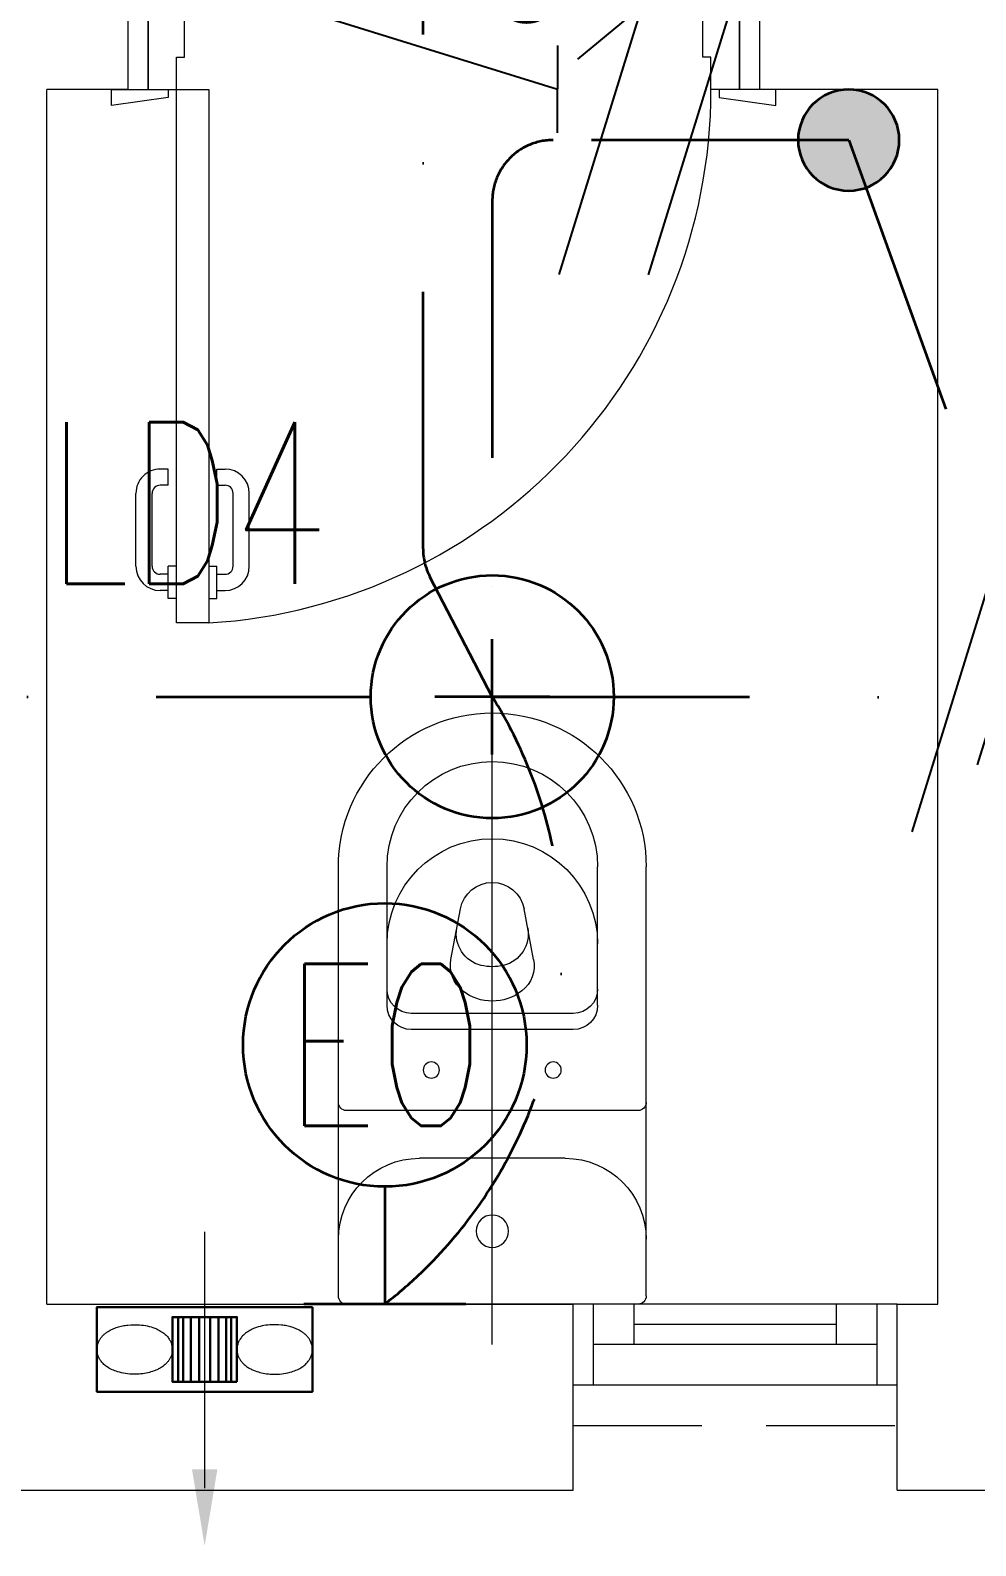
# Model space of a CAD drawing. Header units: inches. Extents: x -12418 to 183584, y -29325 to 19878.
# Drawn here: x 7708 to 8875, y -13166 to -11294 of the extents above; entities that cross this region are included whole.
import ezdxf
from ezdxf.enums import TextEntityAlignment as Align

# ---------------------------------------------------------------- set-up
doc = ezdxf.new("R2010")
doc.units = ezdxf.units.IN
doc.header["$LTSCALE"] = 25
doc.header["$MEASUREMENT"] = 0
for name, pattern in [('00-Ground Floor$0$HIDDEN', [9.525, 6.35, -3.175]), ('DASHDOT', [25.4, 12.7, -6.35, 0, -6.35]), ('DASHED2', [9.525, 6.35, -3.175])]:
    doc.linetypes.add(name, pattern=pattern)
doc.layers.get('0').update_dxf_attribs({"color": 8})
for name, color, linetype, lineweight in [('00-Ground Floor$0$Aluminum', 251, 'Continuous', 5), ('00-Ground Floor$0$Proj', 251, 'Continuous', 5), ('00-Ground Floor$0$SANIT', 250, 'Continuous', 5), ('00-Ground Floor$0$Walls', 251, 'Continuous', 5), ('00-Ground Floor$0$Wooden Joinery', 251, 'Continuous', 5), ('E-LITE-CIRC-NUMB', 6, 'Continuous', 25), ('E-LITE-CLNG @ 100', 150, 'Continuous', 35), ('E-LITE-CLNG-CNDT', 6, 'DASHDOT', 35), ('E-LITE-CTRL', 6, 'Continuous', 25), ('E-LITE-IDEN', 6, 'Continuous', 25), ('E-LITE-SWCH @ 100', 3, 'Continuous', 35), ('E-POWR-CIRC-NUMB', 6, 'Continuous', 25), ('E-POWR-WALL @ 100', 4, 'Continuous', 35), ('E-POWR-WIRE', 6, 'Continuous', 25), ('E-POWR-WIRE @ 100', 6, 'Continuous', 25), ('E-POWR-WIRE @ 20', 6, 'Continuous', 25), ('E-POWR-WIRE @ 50', 6, 'Continuous', 25)]:
    doc.layers.add(name, color=color, linetype=linetype, lineweight=lineweight)
doc.layers.add('E-POWR-IDEN', color=101, linetype='Continuous')
doc.layers.add('MC-EX-EQPM', color=2, linetype='Continuous')
doc.styles.add('DC_Simplex', font='SIMPLEX.shx', dxfattribs={"width": 0.7})

# ---------------------------------------------------------------- blocks, each defined once
blk = doc.blocks.new('00-Ground Floor$0$A$C72370EFE')
at = {"layer": '00-Ground Floor$0$Wooden Joinery'}
for p, q in [((-0.01, -0.03), (-0.01, -0.07)), ((0, -0.03), (-0.01, -0.03)), ((0.04, -0.03), (0.05, -0.03)), ((0.05, -0.03), (0.05, -0.07)), ((-0.01, -0.04), (-0.02, -0.04)), ((0.05, -0.04), (0.06, -0.04)), ((-0.05, -0.07), (-0.05, -0.16)), ((-0.03, -0.07), (-0.03, -0.16)), ((-0.01, -0.06), (-0.02, -0.06)), ((0, -0.07), (-0.01, -0.07)), ((0.04, -0.07), (0.05, -0.07)), ((0.05, -0.06), (0.06, -0.06)), ((0.07, -0.07), (0.07, -0.16)), ((0.09, -0.07), (0.09, -0.16)), ((-0.01, -0.17), (-0.02, -0.17)), ((-0.01, -0.17), (-0.01, -0.19)), ((0.05, -0.17), (0.06, -0.17)), ((0.05, -0.17), (0.05, -0.19)), ((-0.01, -0.19), (-0.02, -0.19)), ((0.05, -0.19), (0.06, -0.19))]:
    blk.add_line(p, q, dxfattribs=at)
for centre, radius, start, end in [((-0.02, -0.07), 0.03, 90, 180), ((0.06, -0.07), 0.03, 0, 90), ((-0.02, -0.07), 0.01, 90, 180), ((0.06, -0.07), 0.01, 0, 90), ((-0.02, -0.16), 0.03, 180, 270), ((-0.02, -0.16), 0.01, 180, 270), ((0.06, -0.16), 0.01, 270, 0), ((0.06, -0.16), 0.03, 270, 0)]:
    blk.add_arc(centre, radius, start, end, dxfattribs=at)
blk = doc.blocks.new('00-Ground Floor$0$A$C268A7CF0')
at = {"layer": '00-Ground Floor$0$Wooden Joinery'}
for points in [[(80, 758.8), (80, 768.8), (10, 778.8), (10, 758.8)], [(740, 758.8), (740, 768.8), (810, 778.8), (810, 758.8)], [(70, 658.8), (70, 648.8), (0, 638.8), (0, 658.8)], [(120, 658.8), (120, 0), (80, 0), (80, 658.8)], [(750, 658.8), (750, 648.8), (820, 638.8), (820, 658.8)]]:
    blk.add_lwpolyline(points, close=True, dxfattribs=at)
for points in [[(45, 658.8), (45, 758.8), (20, 758.8), (20, 658.8), (45, 658.8)], [(45, 658.8), (80, 658.8), (80, 698.8), (90, 698.8), (90, 758.8), (45, 758.8), (45, 658.8)], [(775, 658.8), (740, 658.8), (740, 698.8), (730, 698.8), (730, 758.8), (775, 758.8), (775, 658.8)], [(775, 658.8), (775, 758.8), (800, 758.8), (800, 658.8), (775, 658.8)]]:
    blk.add_lwpolyline(points, dxfattribs=at)
blk.add_arc((80, 658.8), 660, 273.4748, 0, dxfattribs=at)
at = {"layer": '00-Ground Floor$0$Wooden Joinery', "xscale": 999.9999999998854, "yscale": 999.9999999998854, "zscale": 999.9999999998854, "rotation": 180}
blk.add_blockref('00-Ground Floor$0$A$C72370EFE', (120, 0), dxfattribs=at)
blk = doc.blocks.new('00-Ground Floor$0$WC manta')
at = {"layer": '00-Ground Floor$0$SANIT'}
for p, q in [((-0.12, 0.19), (0.41, 0.19)), ((-0.13, 0.18), (-0.13, -0.18)), ((0.109, 0.18), (0.109, -0.18)), ((0.239, 0.13), (0.41, 0.13)), ((0.209, 0.1), (0.209, -0.1)), ((0.229, 0.1), (0.229, -0.1)), ((0.05, 0.09), (0.05, -0.09)), ((0.2955, 0.051), (0.3581, 0.0393)), ((-0.18, 0), (0.65, 0)), ((0.2955, -0.051), (0.3581, -0.0393)), ((0.239, -0.13), (0.41, -0.13)), ((-0.12, -0.19), (0.41, -0.19))]:
    blk.add_line(p, q, dxfattribs=at)
for centre, radius in [((0.159, 0.0752), 0.01), ((-0.04, 0), 0.02), ((0.159, -0.0753), 0.01)]:
    blk.add_circle(centre, radius, dxfattribs=at)
for centre, radius, start, end in [((-0.12, 0.18), 0.01, 90, 180), ((-0.05, 0.09), 0.1, 0, 90), ((0.119, 0.18), 0.01, 90, 180), ((0.41, 0), 0.19, 270, 90), ((0.239, 0.1), 0.03, 90, 180), ((0.259, 0.1), 0.03, 90, 180), ((0.3147, 0), 0.13, 270, 90), ((0.41, 0), 0.13, 270, 90), ((0.2882, 0.0117), 0.04, 79.4289, 141.525), ((0.3271, 0.0044), 0.04, 79.4289, 166.4176), ((0.3507, 0), 0.04, 280.5711, 79.4289), ((0.3029, 0), 0.0588, 141.525, 218.475), ((0.3454, 0), 0.0588, 166.4176, 193.5824), ((0.3271, -0.0044), 0.04, 193.5824, 280.5711), ((0.2882, -0.0117), 0.04, 218.475, 280.5711), ((-0.05, -0.09), 0.1, 270, 0), ((0.239, -0.1), 0.03, 180, 270), ((0.259, -0.1), 0.03, 180, 270), ((-0.12, -0.18), 0.01, 180, 270), ((0.119, -0.18), 0.01, 180, 270)]:
    blk.add_arc(centre, radius, start, end, dxfattribs=at)
blk = doc.blocks.new('00-Ground Floor')
at = {"layer": '00-Ground Floor$0$Aluminum'}
for p, q in [((8777.9, -12867.4, 0), (8377.9, -12867.4, 0)), ((8402.9, -12967.4, 0), (8402.9, -12867.4, 0)), ((8452.9, -12917.4, 0), (8452.9, -12867.4, 0)), ((8702.9, -12917.4, 0), (8702.9, -12867.4, 0)), ((8752.9, -12967.4, 0), (8752.9, -12867.4, 0)), ((8452.9, -12892.4, 0), (8702.9, -12892.4, 0)), ((8752.9, -12917.4, 0), (8402.9, -12917.4, 0)), ((8777.9, -12967.4, 0), (8377.9, -12967.4, 0))]:
    blk.add_line(p, q, dxfattribs=at)
at = {"layer": '00-Ground Floor$0$Proj', "linetype": '00-Ground Floor$0$HIDDEN'}
blk.add_line((8377.9, -13017.4, 0), (8777.9, -13017.4, 0), dxfattribs=at)
at = {"layer": '00-Ground Floor$0$Walls'}
for p, q in [((7827.9, -11267.4, 0), (7827.9, -11367.4, 0)), ((8607.9, -11267.4, 0), (8607.9, -11367.4, 0)), ((7727.9, -12867.4, 0), (7727.9, -11367.4, 0)), ((7827.9, -11367.4, 0), (7727.9, -11367.4, 0)), ((8827.9, -11367.4, 0), (8607.9, -11367.4, 0)), ((8827.9, -12867.4, 0), (8827.9, -11367.4, 0)), ((7727.9, -12867.4, 0), (8377.9, -12867.4, 0)), ((8377.9, -13097.4, 0), (8377.9, -12867.4, 0)), ((8777.9, -13097.4, 0), (8777.9, -12867.4, 0)), ((8777.9, -12867.4, 0), (8827.9, -12867.4, 0)), ((7577.9, -13097.4, 0), (8377.9, -13097.4, 0)), ((8777.9, -13097.4, 0), (9197.9, -13097.4, 0)), ((8777.9, -13097.4, 0), (9197.9, -13097.4, 0))]:
    blk.add_line(p, q, dxfattribs=at)
at = {"layer": '00-Ground Floor$0$SANIT', "xscale": -999.9999999999995, "yscale": 999.9999999999995, "zscale": 999.9999999999995, "rotation": 270}
blk.add_blockref('00-Ground Floor$0$WC manta', (8277.9, -12737.4, 0), dxfattribs=at)
at = {"layer": '00-Ground Floor$0$Wooden Joinery'}
blk.add_blockref('00-Ground Floor$0$A$C268A7CF0', (7807.9, -12026.2, 0), dxfattribs=at)
blk = doc.blocks.new('DC_LT-CL-Point')
for p, q in [((0, -0.711), (0, 0.711)), ((0.711, 0), (-0.711, 0))]:
    blk.add_line(p, q)
blk.add_circle((0, 0), 1.5)
at = {"layer": 'E-LITE-CIRC-NUMB', "style": 'DC_Simplex', "width": 0.7, "flags": 8}
blk.add_attdef('CIRCUIT', text='', height=2, rotation=360, dxfattribs=at).set_placement((-3.364, 1.5), align=Align.RIGHT)
at = {"layer": 'E-LITE-CTRL', "style": 'DC_Simplex', "width": 0.7, "flags": 8}
blk.add_attdef('CONTROL', (3.364, -3.498), '', height=2, rotation=360, dxfattribs=at)
at = {"layer": 'E-LITE-IDEN', "style": 'DC_Simplex', "width": 0.7, "flags": 8}
blk.add_attdef('TYPE', (3.364, 1.5), '', height=2, rotation=360, dxfattribs=at)
blk = doc.blocks.new('*U25')
blk.add_hatch(color=256).paths.add_polyline_path([(0.625, 0.625, 1), (-0.625, 0.625, 1)])
blk.add_line((0, 0.625), (1.2, 3.947))
blk.add_circle((0, 0.625), 0.625)
at = {"layer": 'E-LITE-CTRL', "style": 'DC_Simplex', "width": 0.7, "flags": 8}
blk.add_attdef('CONTROL', (-26.627, -10.116), '', height=2, rotation=360, dxfattribs=at)
at = {"layer": 'E-LITE-IDEN', "style": 'DC_Simplex', "width": 0.7, "flags": 8}
blk.add_attdef('TYPE', text='', height=2, rotation=360, dxfattribs=at).set_placement((-31.991, -10.116), align=Align.RIGHT)
blk = doc.blocks.new('*U77')
for p, q in [((-0.515, -1.66), (0.515, 1.66)), ((0.515, 1.66), (-0.287, 1.001)), ((0.587, -1.663), (1.617, 1.658))]:
    blk.add_line(p, q)
blk = doc.blocks.new('*U1181')
at = {"layer": 'E-POWR-WIRE @ 100', "xscale": 100, "yscale": 100, "zscale": 100}
blk.add_blockref('*U77', (8411.9, -11429.9, 0), dxfattribs=at)
at = {"layer": 'E-POWR-WIRE @ 20', "xscale": 20, "yscale": 20, "zscale": 20}
blk.add_blockref('*U77', (8411.9, -11151.4, 0), dxfattribs=at)
at = {"layer": 'E-POWR-WIRE @ 50', "xscale": 50, "yscale": 50, "zscale": 50}
blk.add_blockref('*U77', (8411.9, -11151.4, 0), dxfattribs=at)
blk = doc.blocks.new('*U76')
for p, q in [((-1.617, -1.658), (-0.587, 1.663)), ((-0.515, -1.66), (0.515, 1.66)), ((0.587, -1.663), (1.617, 1.658)), ((1.078, 1.659), (2.157, 1.657))]:
    blk.add_line(p, q)
at = {"const_width": 0.414}
blk.add_lwpolyline([(0.19, 1.278, 1), (0.604, 1.277, 1)], format="xyb", close=True, dxfattribs=at)
blk = doc.blocks.new('*U1326')
at = {"layer": 'E-POWR-WIRE @ 100', "xscale": 100, "yscale": 100, "zscale": 100}
blk.add_blockref('*U76', (8957.9, -12118.4, 0), dxfattribs=at)
at = {"layer": 'E-POWR-WIRE @ 20', "xscale": 20, "yscale": 20, "zscale": 20}
blk.add_blockref('*U76', (8957.9, -12118.4, 0), dxfattribs=at)
at = {"layer": 'E-POWR-WIRE @ 50', "xscale": 50, "yscale": 50, "zscale": 50}
blk.add_blockref('*U76', (8957.9, -12118.4, 0), dxfattribs=at)
blk = doc.blocks.new('*U98')
at = {"layer": 'MC-EX-EQPM', "lineweight": 9}
blk.add_hatch(color=253, dxfattribs=at).paths.add_polyline_path([(15.7, 160.3), (-15.7, 160.3), (0, 254.8)], flags=0)
at = {"layer": 'MC-EX-EQPM', "color": 253, "lineweight": 9}
blk.add_line((0, 183.8), (0, -132.9), dxfattribs=at)
at = {"layer": 'MC-EX-EQPM', "color": 253, "linetype": 'DASHED2', "lineweight": 30, "ltscale": 2.5}
for p, q in [((-32.6, 52.3), (-32.6, -27.5)), ((-26.4, 52.3), (-26.4, -27.5)), ((-17.2, 52.3), (-17.2, -27.5)), ((-6.9, 52.3), (-6.9, -27.5)), ((6.9, 52.3), (6.9, -27.5)), ((17.2, 52.3), (17.2, -27.5)), ((26.4, 52.3), (26.4, -27.5)), ((32.6, 52.3), (32.6, -27.5))]:
    blk.add_line(p, q, dxfattribs=at)
at = {"layer": 'MC-EX-EQPM', "color": 253, "lineweight": 30, "ltscale": 2.5}
for points in [[(-133, -39.8), (133, -39.8), (133, 64.7), (-133, 64.7)], [(-39.9, 52.3), (39.9, 52.3), (39.9, -27.5), (-39.9, -27.5)]]:
    blk.add_lwpolyline(points, close=True, dxfattribs=at)
at = {"layer": 'MC-EX-EQPM', "color": 253, "lineweight": 9}
for points, knots in [([(-39.9, 12.4), (-39.9, 13.7), (-40, 14.9), (-40.4, 17.4), (-40.7, 18.6), (-41.5, 20.9), (-42, 22), (-43, 24), (-43.6, 25), (-44.9, 26.9), (-45.6, 27.7), (-47.4, 29.8), (-48.6, 31), (-51.1, 33), (-52.4, 34), (-55.1, 35.6), (-56.5, 36.4), (-59.4, 37.8), (-60.9, 38.4), (-65, 39.9), (-67.6, 40.7), (-73, 41.9), (-75.8, 42.3), (-81.5, 42.9), (-84.3, 43), (-90.7, 43), (-94.3, 42.7), (-101.2, 41.7), (-104.6, 40.9), (-110, 39.2), (-112.2, 38.4), (-116.4, 36.4), (-118.4, 35.3), (-121.7, 33.1), (-123.1, 32), (-125.6, 29.7), (-126.8, 28.4), (-128.8, 25.9), (-129.5, 24.7), (-130.9, 22.1), (-131.5, 20.8), (-132.4, 17.9), (-132.7, 16.4), (-133, 14), (-133, 13.2), (-133, 12.4)], [0, 0, 0, 0, 0.083152, 0.083152, 0.166304, 0.166304, 0.249457, 0.249457, 0.332609, 0.332609, 0.415761, 0.415761, 0.545395, 0.545395, 0.675028, 0.675028, 0.804662, 0.804662, 0.934296, 0.934296, 1.152782, 1.152782, 1.371268, 1.371268, 1.589754, 1.589754, 1.860357, 1.860357, 2.130959, 2.130959, 2.317705, 2.317705, 2.504451, 2.504451, 2.641391, 2.641391, 2.778331, 2.778331, 2.881554, 2.881554, 2.984776, 2.984776, 3.087999, 3.087999, 3.141593, 3.141593, 3.141593, 3.141593]), ([(39.9, 12.4), (39.9, 13.7), (40, 14.9), (40.4, 17.4), (40.7, 18.6), (41.5, 20.9), (42, 22), (43, 24), (43.6, 25), (44.9, 26.9), (45.6, 27.7), (47.4, 29.8), (48.6, 31), (51.1, 33), (52.4, 34), (55.1, 35.6), (56.5, 36.4), (59.4, 37.8), (60.9, 38.4), (65, 39.9), (67.6, 40.7), (73, 41.9), (75.8, 42.3), (81.5, 42.9), (84.3, 43), (90.7, 43), (94.3, 42.7), (101.2, 41.7), (104.6, 40.9), (110, 39.2), (112.2, 38.4), (116.4, 36.4), (118.4, 35.3), (121.7, 33.1), (123.1, 32), (125.6, 29.7), (126.8, 28.4), (128.8, 25.9), (129.5, 24.7), (130.9, 22.1), (131.5, 20.8), (132.4, 17.9), (132.7, 16.4), (133, 14), (133, 13.2), (133, 12.4)], [0, 0, 0, 0, 0.083152, 0.083152, 0.166304, 0.166304, 0.249457, 0.249457, 0.332609, 0.332609, 0.415761, 0.415761, 0.545395, 0.545395, 0.675028, 0.675028, 0.804662, 0.804662, 0.934296, 0.934296, 1.152782, 1.152782, 1.371268, 1.371268, 1.589754, 1.589754, 1.860357, 1.860357, 2.130959, 2.130959, 2.317705, 2.317705, 2.504451, 2.504451, 2.641391, 2.641391, 2.778331, 2.778331, 2.881554, 2.881554, 2.984776, 2.984776, 3.087999, 3.087999, 3.141593, 3.141593, 3.141593, 3.141593]), ([(-133, 12.4), (-133, 11.7), (-133, 10.9), (-132.7, 8.6), (-132.4, 7.1), (-131.5, 4.3), (-131, 2.9), (-129.6, 0.3), (-128.9, -0.9), (-127.2, -3.1), (-126.3, -4.1), (-124.4, -6), (-123.5, -6.8), (-121.4, -8.4), (-120.4, -9.1), (-117.5, -11), (-115.7, -11.9), (-111.8, -13.7), (-109.8, -14.4), (-105.7, -15.7), (-103.6, -16.2), (-99.3, -17.1), (-97.1, -17.4), (-90.1, -18.2), (-85.3, -18.3), (-77.2, -17.7), (-74, -17.2), (-67.7, -15.9), (-64.6, -15), (-59.7, -13.1), (-57.7, -12.2), (-54, -10.1), (-52.2, -9), (-49.2, -6.7), (-48, -5.6), (-45.8, -3.2), (-44.7, -1.9), (-43.1, 0.7), (-42.4, 1.9), (-41.3, 4.5), (-40.8, 5.9), (-40.2, 8.8), (-40, 10.2), (-39.9, 12), (-39.9, 12.2), (-39.9, 12.4)], [3.141593, 3.141593, 3.141593, 3.141593, 3.191222, 3.191222, 3.294445, 3.294445, 3.397668, 3.397668, 3.500891, 3.500891, 3.604114, 3.604114, 3.707337, 3.707337, 3.810559, 3.810559, 3.981855, 3.981855, 4.15315, 4.15315, 4.324446, 4.324446, 4.495741, 4.495741, 4.865323, 4.865323, 5.117184, 5.117184, 5.369044, 5.369044, 5.542485, 5.542485, 5.715925, 5.715925, 5.843378, 5.843378, 5.97083, 5.97083, 6.069787, 6.069787, 6.168745, 6.168745, 6.267702, 6.267702, 6.283185, 6.283185, 6.283185, 6.283185]), ([(133, 12.4), (133, 11.7), (133, 10.9), (132.7, 8.6), (132.4, 7.1), (131.5, 4.3), (131, 2.9), (129.6, 0.3), (128.9, -0.9), (127.2, -3.1), (126.3, -4.1), (124.4, -6), (123.5, -6.8), (121.4, -8.4), (120.4, -9.1), (117.5, -11), (115.7, -11.9), (111.8, -13.7), (109.8, -14.4), (105.7, -15.7), (103.6, -16.2), (99.3, -17.1), (97.1, -17.4), (90.1, -18.2), (85.3, -18.3), (77.2, -17.7), (74, -17.2), (67.7, -15.9), (64.6, -15), (59.7, -13.1), (57.7, -12.2), (54, -10.1), (52.2, -9), (49.2, -6.7), (48, -5.6), (45.8, -3.2), (44.7, -1.9), (43.1, 0.7), (42.4, 1.9), (41.3, 4.5), (40.8, 5.9), (40.2, 8.8), (40, 10.2), (39.9, 12), (39.9, 12.2), (39.9, 12.4)], [3.141593, 3.141593, 3.141593, 3.141593, 3.191222, 3.191222, 3.294445, 3.294445, 3.397668, 3.397668, 3.500891, 3.500891, 3.604114, 3.604114, 3.707337, 3.707337, 3.810559, 3.810559, 3.981855, 3.981855, 4.15315, 4.15315, 4.324446, 4.324446, 4.495741, 4.495741, 4.865323, 4.865323, 5.117184, 5.117184, 5.369044, 5.369044, 5.542485, 5.542485, 5.715925, 5.715925, 5.843378, 5.843378, 5.97083, 5.97083, 6.069787, 6.069787, 6.168745, 6.168745, 6.267702, 6.267702, 6.283185, 6.283185, 6.283185, 6.283185])]:
    blk.add_open_spline(points, degree=3, knots=knots, dxfattribs=at)
blk = doc.blocks.new('*U95')
for p, q in [((0, 1.45), (0, 0)), ((1, 0), (-1, 0))]:
    blk.add_line(p, q)
blk.add_circle((0, 3.2), 1.75)
at = {"layer": 'E-POWR-CIRC-NUMB', "style": 'DC_Simplex', "width": 0.7, "flags": 8}
blk.add_attdef('CIRCUIT', (3.364, 5.671), '', height=2, rotation=360, dxfattribs=at)
at = {"layer": 'E-POWR-IDEN', "style": 'DC_Simplex', "width": 0.7, "flags": 8}
blk.add_attdef('TYPE', text='', height=2, rotation=360, dxfattribs=at).set_placement((0, 3.2), align=Align.MIDDLE_CENTER)
blk = doc.blocks.new('*U83')
for p, q in [((-1.658, 1.617), (1.663, 0.587)), ((-1.66, 0.515), (1.66, -0.515)), ((-1.663, -0.587), (1.658, -1.617)), ((1.659, -1.078), (1.657, -2.157))]:
    blk.add_line(p, q)
at = {"const_width": 0.414}
blk.add_lwpolyline([(1.278, -0.19, 1), (1.277, -0.604, 1)], format="xyb", close=True, dxfattribs=at)
blk = doc.blocks.new('*U1405')
at = {"layer": 'E-POWR-WIRE @ 100', "xscale": 100, "yscale": 100, "zscale": 100}
blk.add_blockref('*U83', (8192.4, -11205.3, 0), dxfattribs=at)
at = {"layer": 'E-POWR-WIRE @ 20', "xscale": 20, "yscale": 20, "zscale": 20}
blk.add_blockref('*U83', (8192.4, -10005.3, 0), dxfattribs=at)
at = {"layer": 'E-POWR-WIRE @ 50', "xscale": 50, "yscale": 50, "zscale": 50}
blk.add_blockref('*U83', (8192.4, -10005.3, 0), dxfattribs=at)

msp = doc.modelspace()

# ---------------------------------------------------------------- linework, layer by layer
at = {"layer": 'E-LITE-CLNG-CNDT', "elevation": 0}
for points in [[(8277.9, -12117.4), (8200.9, -11969.3, -0.120457), (8192.4, -11934.7), (8192.4, -10767.4, -0.414214), (8267.4, -10692.4), (8469.6, -10692.4)], [(8717.9, -11429.9), (8352.9, -11429.9, 0.414214), (8277.9, -11504.9), (8277.9, -12117.4)], [(8277.9, -12117.4, -0.384442), (8145.2, -12867.4, 2.179382)]]:
    msp.add_lwpolyline(points, format="xyb", dxfattribs=at)
for points in [[(7227.9, -12117.4), (8127.9, -12117.4)], [(8277.9, -12117.4), (9712.9, -12118.4)]]:
    msp.add_lwpolyline(points, dxfattribs=at)

# ---------------------------------------------------------------- block references
at = {"layer": 'E-LITE-CLNG @ 100'}
ref = msp.add_blockref('DC_LT-CL-Point', (8277.9, -12117.4, 0), dxfattribs=dict(at, xscale=99.99999999999999, yscale=99.99999999999999, zscale=99.99999999999999))
ref.add_attrib('TYPE', 'LD4', (7728.2, -11978.1, 0), dxfattribs={"layer": 'E-LITE-IDEN', "height": 200, "style": 'DC_Simplex', "width": 0.7, "flags": 8})
at = {"layer": 'E-LITE-CLNG-CNDT', "color": 1}
msp.add_blockref('00-Ground Floor', (0, 0), dxfattribs=at)
at = {"layer": 'E-LITE-SWCH @ 100', "xscale": -100, "yscale": 100, "zscale": 100, "rotation": 180}
msp.add_blockref('*U25', (8717.9, -11367.4, 0), dxfattribs=at)
at = {"layer": 'E-POWR-WALL @ 100', "xscale": 100, "yscale": 100, "zscale": 100}
msp.add_blockref('*U95', (8145.2, -12867.4, 0), dxfattribs=at).add_auto_attribs({'TYPE': 'EO'})
at = {"layer": 'E-POWR-WIRE'}
for name in ['*U1405', '*U1181', '*U1326']:
    msp.add_blockref(name, (0, 0), dxfattribs=at)
at = {"layer": 'MC-EX-EQPM', "rotation": 180}
msp.add_blockref('*U98', (7922.8, -12911, 0), dxfattribs=at)

doc.saveas('drawing.dxf')
